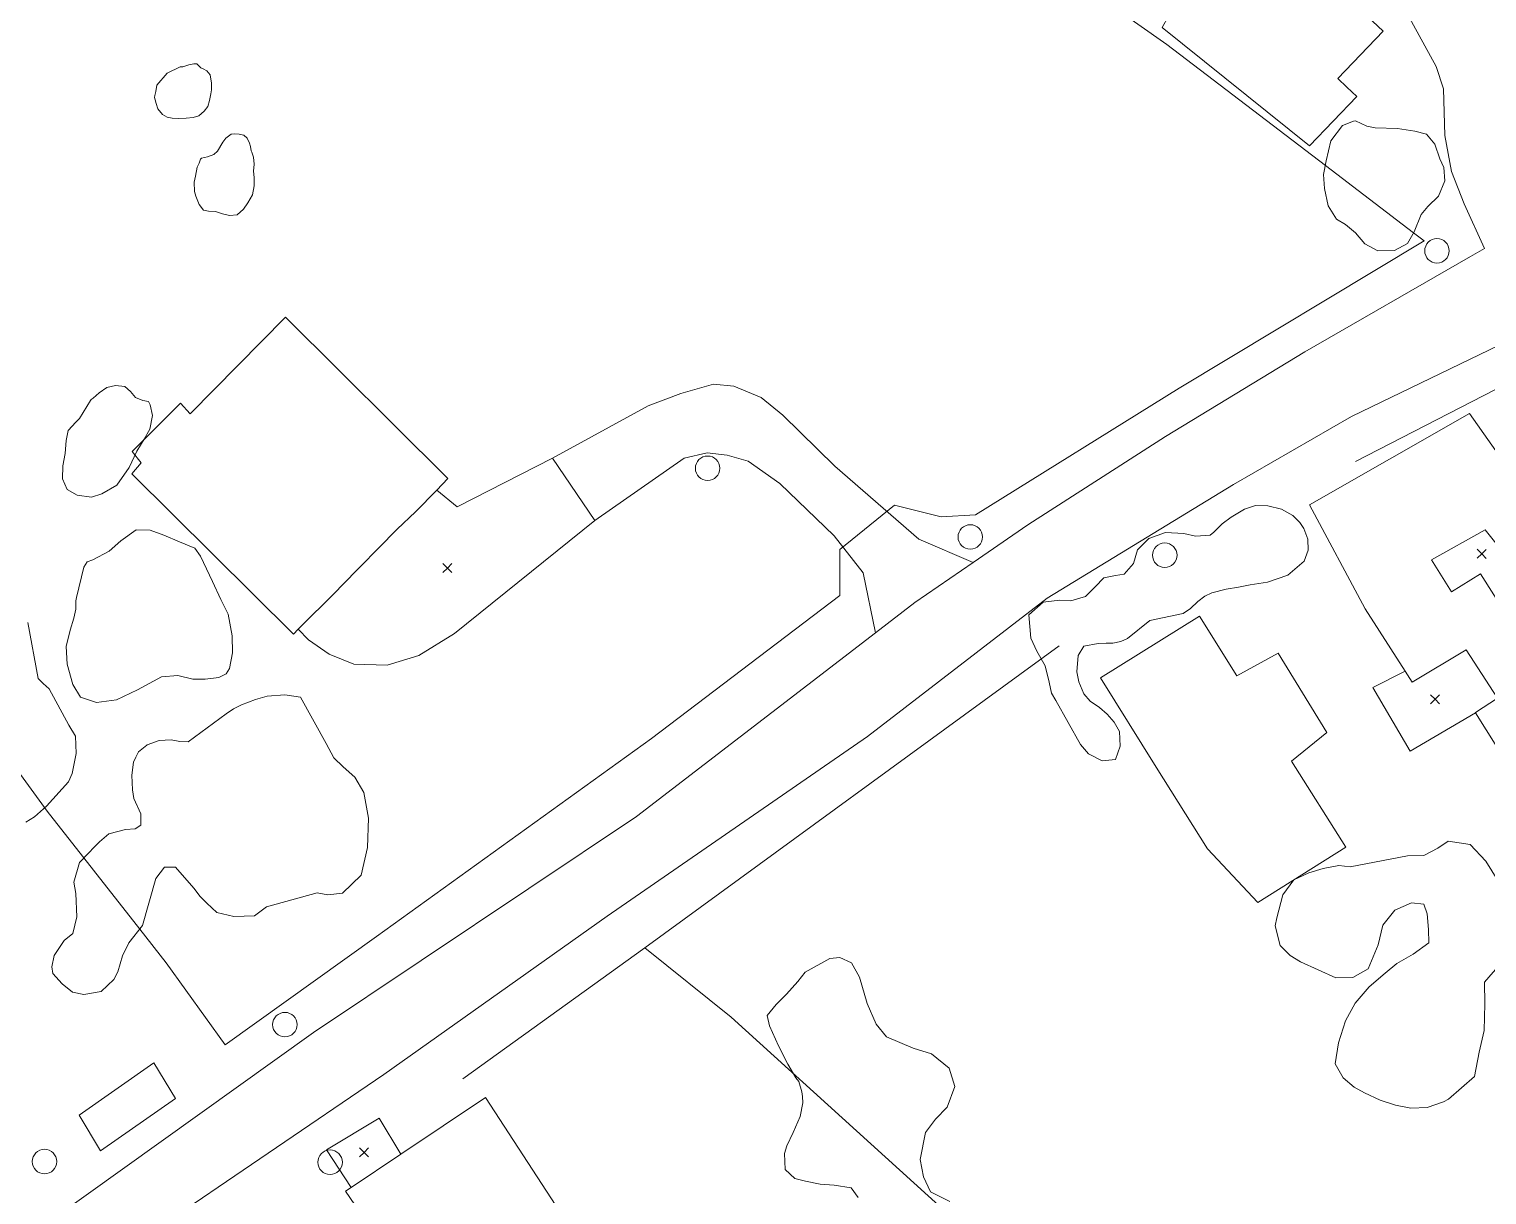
# Model space of a CAD drawing. Header units: metres. Extents: x 4652992 to 4879070, y 2074171 to 2309877.
# Drawn here: x 4653113.2 to 4653204.8, y 2306307.5 to 2306380.8 of the extents above; entities that cross this region are included whole.
import ezdxf

# ---------------------------------------------------------------- set-up
doc = ezdxf.new("R2010")
doc.units = ezdxf.units.M
doc.header["$MEASUREMENT"] = 0
doc.linetypes.add('DGN Style 3', pattern=[92.779933, 66.271381, -26.508552])
doc.layers.get('0').update_dxf_attribs({"color": 4, "lineweight": 0})
for name, color, linetype, lineweight in [('Level 18', 5, 'Continuous', 0), ('Level 19', 38, 'DGN Style 3', 0), ('Level 30', 5, 'Continuous', 0), ('Level 31', 38, 'Continuous', 0), ('Level 35', 4, 'Continuous', 0), ('Level 36', 1, 'Continuous', 0), ('Level 37', 3, 'Continuous', 0), ('Level 38', 3, 'Continuous', 0), ('Level 40', 1, 'Continuous', 0), ('Level 58', 1, 'Continuous', 0), ('Level 61', 4, 'Continuous', 0), ('Level 62', 4, 'Continuous', 0), ('Level 63', 3, 'Continuous', 0)]:
    doc.layers.add(name, color=color, linetype=linetype, lineweight=lineweight)

# ---------------------------------------------------------------- blocks, each defined once
blk = doc.blocks.new('POSTE')
at = {"color": 0, "linetype": 'ByBlock', "lineweight": -2}
blk.add_circle((0, 0), 0.770001, dxfattribs=at)
blk = doc.blocks.new('COTA')
at = {"color": 0, "linetype": 'ByBlock', "lineweight": -2, "ltscale": 10}
for p, q in [((0, 0), (-1.419522, -1.408457)), ((-1.408457, 1.419522), (0, 0)), ((1.419522, 1.408457), (0, 0)), ((0, 0), (1.408457, -1.419522))]:
    blk.add_line(p, q, dxfattribs=at)

msp = doc.modelspace()

# ---------------------------------------------------------------- linework, layer by layer
at = {"layer": 'Level 18', "color": 30}
for points in [[(4653221.741491, 2306368.704719, 1457.398463), (4653196.330299, 2306356.425816, 1459.267116), (4653188.910186, 2306352.154004, 1459.859069), (4653177.185008, 2306345.018723, 1460.831969), (4653165.897041, 2306336.315773, 1461.990784), (4653149.540814, 2306325.018289, 1463.071951), (4653135.488106, 2306315.070135, 1463.791126), (4653120.943957, 2306305.179684, 1464.403378), (4653103.802234, 2306292.528214, 1464.984064), (4653089.969008, 2306282.684061, 1465.562463), (4653089.555495, 2306282.395154, 1465.569994), (4653088.526636, 2306281.676327, 1465.620158), (4653079.220101, 2306275.174185, 1465.987376), (4653068.445901, 2306268.241218, 1466.403206), (4653058.387033, 2306262.885614, 1467.015309), (4653044.331654, 2306255.935084, 1467.807565), (4653026.413679, 2306246.851902, 1469.024998), (4653012.559669, 2306239.138479, 1470.019517)], [(4653007.470981, 2306244.099106, 1470.478539), (4653015.677485, 2306248.0959, 1469.833926), (4653028.501662, 2306254.673358, 1468.983564), (4653042.486121, 2306261.690363, 1467.654621), (4653052.541401, 2306267.013124, 1467.157306), (4653066.76687, 2306273.706478, 1466.36509), (4653076.590867, 2306279.735645, 1465.960493), (4653077.879532, 2306280.526523, 1465.946466), (4653079.410236, 2306281.589215, 1465.870817), (4653080.577824, 2306282.399814, 1465.829134), (4653088.847598, 2306288.141111, 1465.407157), (4653114.355603, 2306305.748249, 1464.598762), (4653131.081014, 2306317.720439, 1463.913664), (4653151.385179, 2306331.29366, 1462.760099), (4653166.407198, 2306342.836826, 1461.685609), (4653168.8752, 2306344.733278, 1461.516891), (4653172.549847, 2306347.255631, 1461.132025), (4653175.976795, 2306349.607958, 1460.807691), (4653184.634663, 2306355.170105, 1459.997807), (4653193.38111, 2306360.481414, 1459.300191), (4653203.804524, 2306366.489852, 1458.480408), (4653204.677984, 2306366.988354, 1458.378355)]]:
    msp.add_polyline3d(points, dxfattribs=at)
at = {"layer": 'Level 19', "linetype": 'DGN Style 3'}
msp.add_polyline3d([(4653204.677984, 2306366.988354, 1458.378355), (4653203.407146, 2306369.786329, 1459.179065), (4653202.615168, 2306371.821697, 1459.349377), (4653202.181591, 2306374.079568, 1459.426677), (4653202.115525, 2306377.009426, 1459.334752), (4653201.646964, 2306378.427547, 1459.306678), (4653199.859666, 2306381.668094, 1459.04637), (4653199.139819, 2306382.766595, 1459.004159), (4653192.314629, 2306389.290591, 1458.879772), (4653183.666489, 2306396.081385, 1459.032296), (4653171.773304, 2306404.681893, 1459.8416), (4653157.975971, 2306415.30473, 1460.698471), (4653170.591062, 2306431.653901, 1459.455392), (4653177.180283, 2306440.833625, 1459.011255), (4653183.221063, 2306448.371634, 1458.559814), (4653195.376255, 2306438.530266, 1457.650336), (4653199.163693, 2306435.47369, 1457.387014), (4653206.437377, 2306429.825436, 1456.999575), (4653209.603904, 2306427.298503, 1456.595062), (4653216.670921, 2306422.079768, 1456.308501), (4653223.709627, 2306416.439648, 1456.07679), (4653235.434396, 2306407.664287, 1455.951261), (4653245.396941, 2306400.589199, 1455.717909), (4653254.5332, 2306394.184988, 1454.76041)], dxfattribs=at)
at = {"layer": 'Level 30', "color": 1}
for points in [[(4653192.086637, 2306385.333926, 1464.833045), (4653193.739532, 2306383.710241, 1464.833045), (4653194.31121, 2306384.414599, 1464.833045), (4653198.303924, 2306380.651135, 1464.233044), (4653195.464139, 2306377.667085, 1464.133045), (4653196.027797, 2306377.131415, 1462.960392), (4653196.665814, 2306376.525079, 1461.633045), (4653193.678529, 2306373.431383, 1461.733044), (4653184.426444, 2306380.867532, 1461.933044), (4653184.824598, 2306381.581626, 1461.933044), (4653185.137775, 2306381.439195, 1461.933044), (4653187.752371, 2306382.904636, 1463.024205), (4653192.086637, 2306385.333926, 1464.833045)], [(4653129.31567, 2306362.667877, 1468.433), (4653139.518526, 2306352.525632, 1468.133), (4653138.81597, 2306351.806987, 1468.44284), (4653137.47779, 2306350.438161, 1469.033), (4653136.322522, 2306349.356275, 1471.633), (4653132.832336, 2306345.790881, 1471.633), (4653132.50803, 2306345.434652, 1468.833), (4653130.113545, 2306343.055112, 1468.389232), (4653129.810129, 2306342.75359, 1468.333), (4653119.648708, 2306352.81425, 1468.333), (4653120.245457, 2306353.520528, 1468.333), (4653119.674467, 2306354.226795, 1468.133), (4653122.707824, 2306357.266138, 1468.133), (4653123.317688, 2306356.595841, 1468.233), (4653129.31567, 2306362.667877, 1468.433)], [(4653206.236123, 2306334.428673, 1461.933), (4653204.1149, 2306337.806503, 1462.032751), (4653204.109603, 2306337.814938, 1462.033), (4653205.507091, 2306338.731966, 1462.233), (4653203.536373, 2306341.756186, 1462.633), (4653200.145753, 2306339.723196, 1462.833), (4653199.698362, 2306340.419182, 1462.848106), (4653197.183931, 2306344.330769, 1462.933), (4653193.692173, 2306350.864673, 1463.033), (4653203.74698, 2306356.622089, 1463.033), (4653207.956644, 2306350.652914, 1463.233)], [(4653205.909274, 2306347.830019, 1462.733), (4653204.720986, 2306349.314183, 1462.933), (4653201.34412, 2306347.413624, 1462.933), (4653202.613328, 2306345.402029, 1462.733), (4653204.425146, 2306346.529868, 1462.333), (4653205.963849, 2306344.140468, 1462.609313)], [(4653186.759209, 2306343.878102, 1463.733044), (4653189.117587, 2306340.12059, 1464.333045), (4653191.703788, 2306341.560021, 1463.233044), (4653194.773576, 2306336.576104, 1463.233044), (4653192.549622, 2306334.760699, 1464.033045), (4653195.961777, 2306329.360409, 1463.033045), (4653190.438067, 2306325.891654, 1463.333045), (4653187.270085, 2306329.26795, 1463.833045), (4653184.042377, 2306334.38775, 1464.633045), (4653180.544509, 2306339.999611, 1463.733044), (4653186.759209, 2306343.878102, 1463.733044)], [(4653111.566549, 2306293.401067, 1467.433), (4653117.058705, 2306296.917002, 1467.433), (4653128.19944, 2306304.049008, 1467.433), (4653128.379397, 2306304.164212, 1467.433), (4653132.913062, 2306297.144895, 1466.733), (4653138.180096, 2306300.2955, 1470.033), (4653133.082721, 2306307.739533, 1469.433), (4653133.44724, 2306307.983576, 1469.445412), (4653136.555787, 2306310.064725, 1469.551259), (4653141.893214, 2306313.63809, 1469.733), (4653148.964366, 2306302.755867, 1469.433), (4653150.402212, 2306300.686933, 1467.133)]]:
    msp.add_polyline3d(points, dxfattribs=at)
at = {"layer": 'Level 31', "elevation": 1467.481954, "flags": 128}
msp.add_lwpolyline([(4653122.40767, 2306313.576401), (4653117.691532, 2306310.286198), (4653116.339875, 2306312.511414), (4653121.031722, 2306315.806232), (4653122.40767, 2306313.576401)], dxfattribs=at)
at = {"layer": 'Level 35'}
msp.add_line((4653196.577488, 2306353.592644, 1461.681953), (4653213.652884, 2306362.3867, 1460.881953), dxfattribs=at)
at = {"layer": 'Level 36', "extrusion": (-0.3020679135428319, -0.4304253089889038, 0.8505815827947882), "elevation": -2397057.907956, "flags": 128}
msp.add_lwpolyline([(2483957.109805, 3880160.573124), (2483944.588371, 3880161.158797), (2483928.216855, 3880161.158797)], dxfattribs=at)
at = {"layer": 'Level 36'}
for points in [[(4653167.604754, 2306350.862821, 1464.882), (4653170.535901, 2306350.11547, 1464.882), (4653172.685269, 2306350.256687, 1464.882), (4653185.487683, 2306358.202661, 1463.182), (4653200.892909, 2306367.463267, 1462.182), (4653200.226296, 2306367.971809, 1462.202606)], [(4653120.147625, 2306324.209101, 1468.448602), (4653121.805489, 2306322.094763, 1468.382), (4653125.527079, 2306316.944398, 1468.182), (4653135.0312, 2306323.755638, 1467.382), (4653152.327177, 2306336.188104, 1466.382), (4653164.165227, 2306345.173554, 1465.682), (4653164.14952, 2306348.062528, 1465.482)]]:
    msp.add_polyline3d(points, dxfattribs=at)
at = {"layer": 'Level 37'}
for p, q in [((4653200.226296, 2306367.971809, 1462.202606), (4653194.680637, 2306372.202449, 1462.374028)), ((4653151.910887, 2306323.045444, 1465.081954), (4653177.939753, 2306342.005157, 1464))]:
    msp.add_line(p, q, dxfattribs=at)
for points in [[(4653106.093305, 2306342.970193, 1468.031125), (4653107.302292, 2306341.247419, 1467.882), (4653114.337879, 2306331.618491, 1468.682), (4653120.147625, 2306324.209101, 1468.448602)], [(4653140.455416, 2306314.804275, 1465.481954), (4653151.910887, 2306323.045444, 1465.081954), (4653157.332414, 2306318.670294, 1465.081954), (4653174.897168, 2306302.766243, 1461.181953), (4653181.536072, 2306296.379013, 1459.481954), (4653188.780227, 2306290.13528, 1458.081954), (4653194.952585, 2306285.451231, 1456.381953), (4653199.034694, 2306282.059714, 1455.881953), (4653201.400007, 2306279.450965, 1456.781954), (4653208.865867, 2306273.329849, 1458.281954), (4653212.931341, 2306269.900289, 1458.581954), (4653223.328663, 2306261.543917, 1458.581954), (4653231.659948, 2306254.319943, 1458.781954), (4653243.399379, 2306244.46811, 1458.281954), (4653256.972347, 2306251.219051, 1457.529578), (4653265.597245, 2306255.555875, 1457.057837), (4653286.790482, 2306264.167829, 1455.987729), (4653272.42518, 2306283.109751, 1455.633687), (4653264.612583, 2306292.783585, 1455.468487)]]:
    msp.add_polyline3d(points, dxfattribs=at)
at = {"layer": 'Level 38'}
msp.add_line((4653164.14952, 2306348.062528, 1463.981954), (4653167.604754, 2306350.862821, 1463.981954), dxfattribs=at)
at = {"layer": 'Level 40', "color": 3, "flags": 128}
for points, elevation in [([(4653197.292637, 2306374.677935), (4653197.816746, 2306374.576529), (4653199.213222, 2306374.533), (4653200.313632, 2306374.365424), (4653201.047627, 2306374.178075), (4653201.557056, 2306373.535509), (4653201.875933, 2306372.612468), (4653202.131811, 2306372.064282), (4653202.197133, 2306371.235619), (4653201.78316, 2306370.273011), (4653201.114462, 2306369.631696), (4653200.698166, 2306369.122881), (4653200.258668, 2306368.029179), (4653199.843522, 2306367.293448), (4653199.034115, 2306366.860688), (4653197.986997, 2306366.836622), (4653197.164472, 2306367.267806), (4653196.576198, 2306367.971016), (4653195.953909, 2306368.499457), (4653195.384958, 2306368.836229), (4653194.865894, 2306369.662041), (4653194.624754, 2306370.751412), (4653194.567977, 2306371.623759), (4653194.738084, 2306372.49753), (4653195.028412, 2306373.756033), (4653195.756639, 2306374.703127), (4653196.444639, 2306374.978006), (4653196.58417, 2306374.996342), (4653197.292637, 2306374.677935)], 1469.116802), ([(4653123.967981, 2306372.606416), (4653124.032175, 2306372.649758), (4653124.412751, 2306372.743405), (4653124.803809, 2306372.890789), (4653125.038974, 2306373.096225), (4653125.374373, 2306373.672621), (4653125.561065, 2306373.915319), (4653125.887277, 2306374.158898), (4653126.117848, 2306374.197925), (4653126.391647, 2306374.172822), (4653126.687062, 2306374.115653), (4653126.897318, 2306373.907668), (4653127.059755, 2306373.597406), (4653127.103635, 2306373.393735), (4653127.16389, 2306373.131129), (4653127.201878, 2306373.040128), (4653127.305363, 2306372.713389), (4653127.334171, 2306372.289567), (4653127.304026, 2306371.849269), (4653127.338075, 2306371.452312), (4653127.345919, 2306370.921007), (4653127.235854, 2306370.35675), (4653126.943033, 2306369.855742), (4653126.671176, 2306369.46221), (4653126.265035, 2306369.094666), (4653125.782265, 2306369.048677), (4653125.357801, 2306369.15871), (4653124.911723, 2306369.30081), (4653124.471537, 2306369.330233), (4653124.14926, 2306369.392605), (4653123.884643, 2306369.750542), (4653123.678334, 2306370.264496), (4653123.59647, 2306370.559177), (4653123.572266, 2306371.149418), (4653123.64565, 2306371.525584), (4653123.755725, 2306372.089831), (4653123.888709, 2306372.342926), (4653123.967981, 2306372.606416)], 1467.616802), ([(4653117.04436, 2306357.421999), (4653117.086486, 2306357.496604), (4653117.213863, 2306357.575396), (4653117.606453, 2306357.918368), (4653118.088704, 2306358.243983), (4653118.62561, 2306358.372812), (4653119.217174, 2306358.304856), (4653119.576903, 2306358.002466), (4653119.874299, 2306357.619038), (4653120.34995, 2306357.433862), (4653120.692091, 2306357.367634), (4653120.8081, 2306357.15897), (4653120.954577, 2306356.478884), (4653120.788303, 2306355.626568), (4653120.432868, 2306354.997074), (4653119.96151, 2306354.250354), (4653119.482471, 2306353.22579), (4653118.708171, 2306352.118707), (4653117.761137, 2306351.557158), (4653117.117038, 2306351.35596), (4653116.211622, 2306351.484682), (4653115.582892, 2306351.839172), (4653115.293184, 2306352.500468), (4653115.316237, 2306353.333985), (4653115.465034, 2306354.096598), (4653115.532918, 2306354.92142), (4653115.655454, 2306355.549444), (4653116.127891, 2306356.063178), (4653116.359733, 2306356.297615), (4653117.04436, 2306357.421999)], 1469.1168), ([(4653116.639294, 2306346.967267), (4653116.854635, 2306347.284055), (4653117.19146, 2306347.417838), (4653118.225918, 2306347.960857), (4653118.955953, 2306348.609264), (4653119.927131, 2306349.303892), (4653120.803317, 2306349.273634), (4653121.671848, 2306348.966129), (4653122.65713, 2306348.543112), (4653123.613434, 2306348.142327), (4653123.966468, 2306347.639257), (4653124.724744, 2306346.052319), (4653125.248453, 2306344.928878), (4653125.71762, 2306344.001813), (4653125.965259, 2306342.653042), (4653125.988124, 2306341.580064), (4653125.796024, 2306340.595151), (4653125.591949, 2306340.262985), (4653125.128169, 2306340.02756), (4653124.270463, 2306339.914865), (4653123.483696, 2306339.927815), (4653122.552906, 2306340.15449), (4653121.51625, 2306340.076444), (4653120.009227, 2306339.253189), (4653118.68008, 2306338.627791), (4653117.43827, 2306338.450087), (4653116.435488, 2306338.783629), (4653115.940169, 2306339.576437), (4653115.585671, 2306340.853026), (4653115.52687, 2306341.979426), (4653115.772495, 2306343.000412), (4653116.01045, 2306343.744126), (4653116.123993, 2306344.326091), (4653116.130594, 2306344.835842), (4653116.174264, 2306345.059672), (4653116.639294, 2306346.967267)], 1470.6168)]:
    msp.add_lwpolyline(points, dxfattribs=dict(at, elevation=elevation))
at = {"layer": 'Level 40', "color": 3}
for points in [[(4653122.693519, 2306378.398317, 1467.116802), (4653122.86001, 2306378.394, 1467.116802), (4653123.246094, 2306378.514598, 1467.116802), (4653123.541065, 2306378.597025, 1467.116802), (4653123.734431, 2306378.587508, 1467.116802), (4653123.986567, 2306378.340289, 1466.616802), (4653124.142682, 2306378.282157, 1466.616802), (4653124.368982, 2306378.1546, 1466.616802), (4653124.569038, 2306377.892512, 1466.616802), (4653124.662817, 2306377.371769, 1466.616802), (4653124.664766, 2306376.952561, 1466.616802), (4653124.617526, 2306376.710402, 1466.616802), (4653124.533542, 2306376.279897, 1466.616802), (4653124.433162, 2306375.908408, 1466.616802), (4653124.208806, 2306375.616753, 1466.616802), (4653123.871623, 2306375.31901, 1466.616802), (4653123.517394, 2306375.220024, 1466.616802), (4653123.060837, 2306375.168763, 1466.616802), (4653122.609529, 2306375.144409, 1466.616802), (4653122.195614, 2306375.168664, 1466.616802), (4653121.872883, 2306375.23112, 1466.616802), (4653121.571149, 2306375.401202, 1466.616802), (4653121.279268, 2306375.764835, 1466.616802), (4653121.175648, 2306376.092035, 1466.616802), (4653121.110067, 2306376.328106, 1466.616802), (4653121.082527, 2306376.473047, 1466.616802), (4653121.108774, 2306376.607579, 1466.616802), (4653121.156019, 2306376.849736, 1466.616802), (4653121.234761, 2306377.25333, 1466.616802), (4653121.881581, 2306377.993741, 1466.616802), (4653122.693519, 2306378.398317, 1467.116802)], [(4653179.501909, 2306341.988236, 1463.592086), (4653179.140968, 2306341.400474, 1463.592086), (4653179.066912, 2306340.387249, 1463.592086), (4653179.188754, 2306339.74712, 1463.592086), (4653179.49312, 2306338.989445, 1463.592086), (4653179.898782, 2306338.540982, 1463.592086), (4653180.478233, 2306338.14108, 1463.592086), (4653180.970795, 2306337.716894, 1463.592086), (4653181.408344, 2306337.221147, 1463.592086), (4653181.743577, 2306336.621891, 1463.592086), (4653181.771854, 2306335.712112, 1463.592086), (4653181.483402, 2306334.86364, 1463.592086), (4653180.645304, 2306334.779262, 1463.592086), (4653179.788705, 2306335.232835, 1463.592086), (4653179.287403, 2306335.823146, 1463.592086), (4653177.746646, 2306338.578693, 1465.092086), (4653177.468081, 2306339.042763, 1465.092086), (4653177.314706, 2306339.728677, 1465.092086), (4653177.064894, 2306340.761362, 1465.092086), (4653176.547281, 2306341.681823, 1465.092086), (4653176.172291, 2306342.492641, 1465.092086), (4653176.046658, 2306343.952382, 1465.092086), (4653176.942417, 2306344.763261, 1465.092086), (4653177.991541, 2306344.888269, 1465.092086), (4653178.678472, 2306344.83732, 1465.092086), (4653179.592678, 2306345.111479, 1465.092086), (4653180.205234, 2306345.731105, 1465.092086), (4653180.762892, 2306346.279331, 1465.092086), (4653181.488301, 2306346.42599, 1465.092086), (4653182.040311, 2306346.524192, 1465.092086), (4653182.621049, 2306347.190978, 1465.092086), (4653182.869349, 2306348.045136, 1465.092086), (4653183.583977, 2306348.768014, 1465.092086), (4653184.639759, 2306349.137789, 1465.092086), (4653185.776604, 2306349.081781, 1465.092086), (4653186.519459, 2306348.896986, 1465.092086), (4653187.434684, 2306348.965894, 1465.092086), (4653187.678363, 2306349.164785, 1465.092086), (4653188.188801, 2306349.681124, 1465.092086), (4653188.762855, 2306350.10313, 1465.092086), (4653189.597004, 2306350.597818, 1465.092086), (4653190.298291, 2306350.831161, 1465.092086), (4653191.071926, 2306350.804449, 1465.092086), (4653191.9333, 2306350.596721, 1465.092086), (4653192.637703, 2306350.214331, 1465.092086), (4653193.082011, 2306349.759254, 1465.092086), (4653193.336496, 2306349.381924, 1465.092086), (4653193.576637, 2306348.720303, 1465.092086), (4653193.603873, 2306348.017865, 1465.092086), (4653193.346888, 2306347.329424, 1465.092086), (4653192.317279, 2306346.462442, 1465.092086), (4653191.040872, 2306346.012323, 1465.092086), (4653189.944524, 2306345.855437, 1465.092086), (4653189.219101, 2306345.708776, 1465.092086), (4653188.454174, 2306345.569762, 1465.092086), (4653187.547654, 2306345.335123, 1465.092086), (4653187.098757, 2306345.134936, 1465.092086), (4653186.66628, 2306344.808536, 1465.092086), (4653186.210717, 2306344.363569, 1465.092086), (4653185.738733, 2306344.044814, 1465.092086), (4653183.638738, 2306343.612434, 1463.592086), (4653182.235003, 2306342.465817, 1463.092086), (4653181.832133, 2306342.297014, 1463.092086), (4653181.318127, 2306342.190857, 1463.092086), (4653180.906511, 2306342.188274, 1463.092086), (4653180.407941, 2306342.161391, 1463.092086), (4653179.501909, 2306341.988236, 1463.592086)], [(4653113.119197, 2306343.482794, 1474.616802), (4653113.768946, 2306339.955884, 1472.116802), (4653114.082988, 2306339.64512, 1472.116802), (4653114.457205, 2306339.322705, 1472.116802), (4653115.683234, 2306337.038258, 1469.616802), (4653116.10888, 2306336.328633, 1469.616802), (4653116.150015, 2306335.254402, 1469.616802), (4653115.902402, 2306333.985178, 1469.616802), (4653115.675488, 2306333.46461, 1469.616802), (4653114.297478, 2306331.931683, 1473.116802), (4653113.544083, 2306331.266319, 1473.116802), (4653112.981255, 2306330.938476, 1473.116802)], [(4653120.213393, 2306330.749023, 1471.1168), (4653120.217223, 2306331.460538, 1469.7747), (4653119.779152, 2306332.43052, 1470.1168), (4653119.6962, 2306332.95806, 1470.1168), (4653119.647136, 2306333.89751, 1470.1168), (4653119.759684, 2306334.712663, 1470.1168), (4653119.904172, 2306335.009559, 1470.1168), (4653120.069874, 2306335.350049, 1470.1168), (4653120.599837, 2306335.782528, 1470.1168), (4653120.622478, 2306335.801005, 1470.1168), (4653121.372725, 2306336.074201, 1470.1168), (4653122.124047, 2306336.114709, 1470.1168), (4653122.661322, 2306336.010679, 1470.1168), (4653123.185261, 2306335.984851, 1470.1168), (4653125.588862, 2306337.744371, 1470.6168), (4653126.050617, 2306338.056177, 1470.6168), (4653126.55124, 2306338.310305, 1470.6168), (4653127.418194, 2306338.643957, 1470.6168), (4653128.160285, 2306338.851332, 1470.6168), (4653129.279305, 2306338.935577, 1470.6168), (4653130.254617, 2306338.796893, 1470.6168), (4653131.870093, 2306335.877516, 1469.1168), (4653132.348203, 2306334.980737, 1469.1168), (4653132.940833, 2306334.413619, 1469.1168), (4653133.669232, 2306333.769945, 1469.1168), (4653134.234723, 2306332.805959, 1469.1168), (4653134.522793, 2306331.191964, 1469.1168), (4653134.463779, 2306329.343547, 1469.1168), (4653134.075376, 2306327.609141, 1469.1168), (4653132.900683, 2306326.479378, 1469.1168), (4653131.972731, 2306326.357463, 1469.1168), (4653131.29507, 2306326.48869, 1469.1168), (4653128.12563, 2306325.608167, 1471.1168), (4653127.366351, 2306325.053491, 1471.1168), (4653126.055013, 2306325.006702, 1471.1168), (4653125.002665, 2306325.260617, 1471.1168), (4653124.363514, 2306325.835489, 1471.1168), (4653123.946837, 2306326.267033, 1471.1168), (4653123.549003, 2306326.795167, 1471.1168), (4653122.39995, 2306328.110375, 1471.6168), (4653121.696556, 2306328.096334, 1471.6168), (4653121.160136, 2306327.398867, 1471.6168), (4653120.326683, 2306324.434438, 1473.1168), (4653119.466279, 2306323.351656, 1473.1168), (4653119.056587, 2306322.531413, 1473.1168), (4653118.76307, 2306321.53873, 1473.1168), (4653118.515372, 2306321.036945, 1473.1168), (4653117.720705, 2306320.291239, 1473.1168), (4653116.635017, 2306320.101679, 1473.1168), (4653115.913211, 2306320.241473, 1473.1168), (4653115.26657, 2306320.766537, 1473.1168), (4653114.696239, 2306321.426751, 1473.1168), (4653114.627042, 2306321.839974, 1473.1168), (4653114.76797, 2306322.56234, 1473.1168), (4653115.39834, 2306323.489772, 1473.1168), (4653115.934756, 2306323.935628, 1473.1168), (4653116.189559, 2306324.985754, 1473.1168), (4653116.125172, 2306326.447504, 1473.1168), (4653116.016104, 2306327.16827, 1473.1168), (4653116.356597, 2306328.401655, 1473.1168), (4653116.921179, 2306328.991952, 1473.1168), (4653117.294434, 2306329.36943, 1473.1168), (4653117.610176, 2306329.708071, 1473.1168), (4653118.204081, 2306330.192736, 1473.1168), (4653119.259938, 2306330.482582, 1471.1168), (4653119.867313, 2306330.515325, 1471.1168), (4653120.213393, 2306330.749023, 1471.1168)], [(4653204.046005, 2306314.957018, 1462.592086), (4653202.421499, 2306313.524074, 1464.092086), (4653202.107692, 2306313.359306, 1464.092086), (4653201.078804, 2306312.994707, 1464.092086), (4653200.059047, 2306312.966643, 1464.092086), (4653199.081585, 2306313.155925, 1464.092086), (4653198.125274, 2306313.453879, 1464.092086), (4653197.146387, 2306313.925354, 1464.092086), (4653196.482749, 2306314.279398, 1464.092086), (4653195.807108, 2306314.861295, 1464.092086), (4653195.30352, 2306315.748164, 1464.092086), (4653195.50299, 2306317.062697, 1464.092086), (4653195.940808, 2306318.443818, 1464.092086), (4653196.553528, 2306319.565533, 1464.092086), (4653197.427171, 2306320.580333, 1464.092086), (4653198.442561, 2306321.454919, 1464.092086), (4653199.177308, 2306322.04557, 1464.092086), (4653200.194127, 2306322.637979, 1464.092086), (4653201.177784, 2306323.349561, 1464.092086), (4653201.173457, 2306324.19605, 1464.092086), (4653201.081675, 2306325.172215, 1464.092086), (4653200.861592, 2306325.778582, 1464.092086), (4653200.090827, 2306325.871436, 1464.092086), (4653199.040874, 2306325.398215, 1464.092086), (4653198.297006, 2306324.471097, 1464.092086), (4653197.999538, 2306323.232029, 1464.092086), (4653197.367128, 2306321.719528, 1464.092086), (4653196.415176, 2306321.170933, 1464.092086), (4653195.341183, 2306321.153373, 1464.092086), (4653193.112045, 2306322.148774, 1464.092086), (4653192.45903, 2306322.557102, 1464.092086), (4653191.848318, 2306323.182746, 1464.092086), (4653191.527399, 2306324.428791, 1464.092086), (4653191.622569, 2306324.917748, 1464.092086), (4653192.016669, 2306326.363577, 1464.092086), (4653192.706252, 2306327.30118, 1464.092086), (4653193.637023, 2306327.741087, 1464.092086), (4653194.536072, 2306328.018013, 1464.092086), (4653195.533142, 2306328.219588, 1464.092086), (4653196.249586, 2306328.137252, 1464.092086), (4653199.854173, 2306328.820259, 1462.592086), (4653200.876048, 2306328.848404, 1462.592086), (4653201.754417, 2306329.299801, 1462.592086), (4653202.404523, 2306329.738893, 1462.592086), (4653203.775539, 2306329.529959, 1462.592086), (4653204.759404, 2306328.492046, 1462.592086), (4653205.790018, 2306326.823601, 1462.592086)], [(4653161.766873, 2306313.981729, 1466.592086), (4653161.587029, 2306314.638134, 1466.092086), (4653161.393654, 2306314.865915, 1466.092086), (4653160.895082, 2306315.723791, 1466.092086), (4653160.312651, 2306316.883389, 1466.092086), (4653159.748094, 2306318.134672, 1466.092086), (4653159.589299, 2306318.783973, 1466.092086), (4653160.153524, 2306319.483577, 1466.092086), (4653160.800452, 2306320.119581, 1466.092086), (4653161.528923, 2306320.930108, 1466.092086), (4653161.974702, 2306321.509895, 1466.092086), (4653163.524822, 2306322.370454, 1465.092086), (4653164.157114, 2306322.438607, 1465.092086), (4653164.901399, 2306322.103892, 1465.092086), (4653165.391761, 2306321.198919, 1465.092086), (4653165.876688, 2306319.532601, 1465.092086), (4653166.433177, 2306318.233594, 1465.092086), (4653167.088054, 2306317.439671, 1465.092086), (4653168.760252, 2306316.734639, 1465.092086), (4653169.926522, 2306316.365834, 1465.092086), (4653171.040321, 2306315.48302, 1465.092086), (4653171.385309, 2306314.320212, 1465.092086), (4653170.89652, 2306313.03294, 1465.092086), (4653170.175925, 2306312.267078, 1465.092086), (4653169.538163, 2306311.437514, 1465.092086), (4653169.207256, 2306309.738382, 1465.092086), (4653169.423513, 2306308.648082, 1465.092086), (4653169.859111, 2306307.705911, 1465.092086), (4653171.072517, 2306307.08965, 1465.092086)], [(4653205.640877, 2306321.993573, 1462.592086), (4653204.689767, 2306320.878209, 1462.592086), (4653204.70762, 2306319.518712, 1462.592086), (4653204.66191, 2306317.832481, 1462.592086), (4653204.34264, 2306316.481709, 1462.592086), (4653204.046005, 2306314.957018, 1462.592086)], [(4653165.321667, 2306307.349417, 1466.592086), (4653164.870363, 2306307.959903, 1466.592086), (4653163.808269, 2306308.118056, 1466.592086), (4653162.920413, 2306308.194911, 1466.592086), (4653162.004623, 2306308.372281, 1466.592086), (4653161.32671, 2306308.551131, 1466.592086), (4653160.72021, 2306309.096563, 1466.592086), (4653160.678718, 2306310.103177, 1466.592086), (4653160.822695, 2306310.598352, 1466.592086), (4653161.221234, 2306311.424626, 1466.592086), (4653161.655473, 2306312.434177, 1466.592086), (4653161.825064, 2306313.304773, 1466.592086), (4653161.804894, 2306313.689073, 1466.592086), (4653161.766873, 2306313.981729, 1466.592086)]]:
    msp.add_polyline3d(points, dxfattribs=at)
at = {"layer": 'Level 58'}
msp.add_polyline3d([(4653166.407198, 2306342.836826, 1461.708951), (4653165.629695, 2306346.601586, 1461.982), (4653163.804029, 2306348.92256, 1462.282), (4653160.396514, 2306352.205437, 1462.782), (4653158.406634, 2306353.619367, 1463.482), (4653157.068942, 2306353.993736, 1463.682), (4653155.814034, 2306354.133819, 1463.982), (4653154.382285, 2306353.810819, 1464.182), (4653148.747755, 2306349.899148, 1464.982), (4653146.091098, 2306353.810967, 1464.982), (4653152.106445, 2306357.104469, 1464.482), (4653154.156627, 2306357.865797, 1464.282), (4653156.217989, 2306358.448994, 1464.082), (4653157.502933, 2306358.332505, 1463.982), (4653159.210517, 2306357.611762, 1463.682), (4653160.575684, 2306356.506012, 1463.382), (4653163.847829, 2306353.305934, 1462.382), (4653169.123128, 2306348.714404, 1461.682), (4653172.549847, 2306347.255631, 1461.219746)], dxfattribs=at)
at = {"layer": 'Level 62', "extrusion": (0.0594893112894119, 0.0728865349289855, 0.9955644503839804), "elevation": 446373.07789, "flags": 128}
msp.add_lwpolyline([(-2146508.968817, -4707888.270673), (-2146510.635888, -4707888.270673), (-2146513.337607, -4707894.450754)], dxfattribs=at)
at = {"layer": 'Level 62', "extrusion": (0.0149422808402223, 0.0029438509045818, 0.9998840242673867), "elevation": 77779.049606, "flags": 128}
msp.add_lwpolyline([(4652662.797562, 2306118.829207), (4652658.694618, 2306116.416147), (4652656.346879, 2306120.416195), (4652658.380638, 2306121.441909)], dxfattribs=at)
at = {"layer": 'Level 62', "elevation": 1464.4138, "flags": 128}
msp.add_lwpolyline([(4653133.44713, 2306307.983743), (4653131.881648, 2306310.350474), (4653135.197647, 2306312.333626), (4653136.555684, 2306310.064897)], dxfattribs=at)
at = {"layer": 'Level 62'}
msp.add_polyline3d([(4653148.747755, 2306349.899148, 1464.982), (4653139.935105, 2306342.779949, 1465.363435), (4653137.686561, 2306341.417203, 1465.363435), (4653135.708859, 2306340.808048, 1465.363435), (4653133.61464, 2306340.872485, 1465.363435), (4653132.060732, 2306341.483346, 1465.363435), (4653130.750048, 2306342.388123, 1465.363435), (4653130.113683, 2306343.054967, 1465.452558)], dxfattribs=at)

# ---------------------------------------------------------------- block references
at = {"layer": 'Level 61', "zscale": 0.1}
for p in [(4653201.696583, 2306366.837346, 1459.722839), (4653155.849411, 2306353.17159, 1464.122839), (4653172.360764, 2306348.855279, 1461.822838), (4653184.586137, 2306347.710578, 1460.522838), (4653129.273441, 2306318.209025, 1464.822838), (4653114.162852, 2306309.606618, 1465.822838), (4653132.115954, 2306309.564501, 1464.322838)]:
    msp.add_blockref('POSTE', p, dxfattribs=at)
at = {"layer": 'Level 63', "xscale": 0.2, "yscale": 0.2, "zscale": 0.1}
for p in [(4653204.512162, 2306347.795699, 1460.489867), (4653139.489635, 2306346.900202, 1465.312852), (4653201.57657, 2306338.658507, 1460.25768), (4653134.247709, 2306310.177389, 1464.4138)]:
    msp.add_blockref('COTA', p, dxfattribs=at)

doc.saveas('drawing.dxf')
